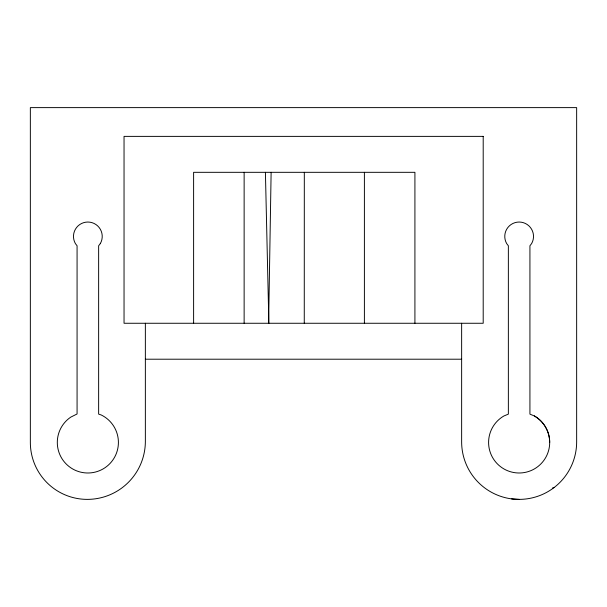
<?xml version="1.0" encoding="UTF-8"?>
<svg xmlns="http://www.w3.org/2000/svg" width="607" height="607" viewBox="0 0 607 607"><rect width="100%" height="100%" fill="white"/><g stroke="black" fill="none" stroke-linecap="round" stroke-linejoin="round"><path stroke-width="0.91" d="M304.266 323.265L304.319 172.32M268.62 323.265L271.124 172.32M552.355 488.104L554.153 487.497M145.361 359.207L461.639 359.207M145.361 323.265L145.361 441.873A58.082 58.082 0 0 1 87.279 499.379A56.929 56.929 0 0 1 30.35 442.45L30.35 107.621L576.65 107.621L576.65 441.873A57.506 57.506 0 0 1 519.144 499.379L511.64 498.908M534.418 415.992L529.926 414.133L529.926 245.782L531.595 243.604A14.378 14.378 0 0 0 519.144 222.041A14.378 14.378 0 0 0 506.693 243.604L508.363 245.782L508.363 414.133L503.871 415.992A30.547 30.547 0 0 0 495.744 462.086A30.547 30.547 0 0 0 542.544 462.086A30.547 30.547 0 0 0 534.418 415.992A30.578 30.578 0 0 1 549.692 441.873L549.692 442.45M265.411 172.32L268.863 323.265M461.639 323.265L461.639 441.896A57.506 57.506 0 0 0 519.144 499.379M414.915 323.265L414.915 172.32L193.61 172.32L193.61 323.265M364.397 172.32L364.397 323.265M244.135 172.32L244.135 323.265M100.307 243.604L98.638 245.782L98.638 414.118L101.225 414.976A30.547 30.547 0 0 1 112.583 460.387A30.547 30.547 0 0 1 65.897 463.687A30.547 30.547 0 0 1 70.753 417.138L77.074 413.974L77.074 245.782L75.405 243.604A14.378 14.378 0 0 1 87.856 222.041A14.378 14.378 0 0 1 100.307 243.604M483.202 136.378L124.04 136.378L124.04 323.265L483.202 323.265L483.202 136.378"/></g></svg>
